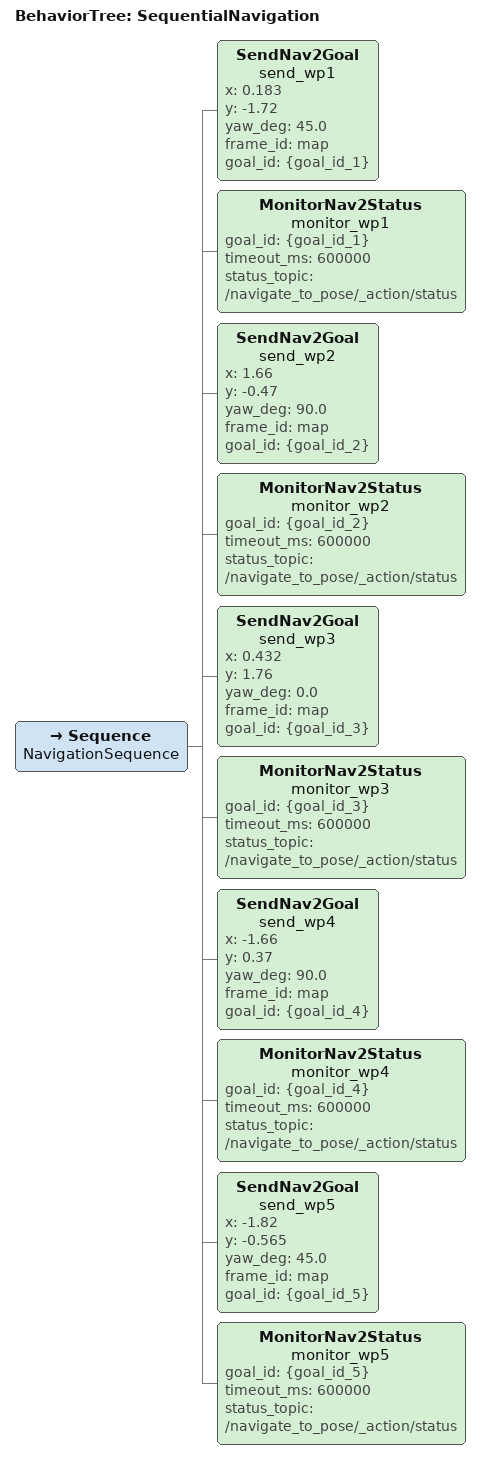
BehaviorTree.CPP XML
<root BTCPP_format="4">
  <BehaviorTree ID="SequentialNavigation">
    <Sequence name="NavigationSequence">

      <!-- Waypoint 1 -->
      <SendNav2Goal name="send_wp1"
                    x="0.183"
                    y="-1.72"
                    yaw_deg="45.0"
                    frame_id="map"
                    goal_id="{goal_id_1}"/>

      <MonitorNav2Status name="monitor_wp1"
                         goal_id="{goal_id_1}"
                         timeout_ms="600000"
                         status_topic="/navigate_to_pose/_action/status"/>

      <!-- Waypoint 2 -->
      <SendNav2Goal name="send_wp2"
                    x="1.66"
                    y="-0.47"
                    yaw_deg="90.0"
                    frame_id="map"
                    goal_id="{goal_id_2}"/>

      <MonitorNav2Status name="monitor_wp2"
                         goal_id="{goal_id_2}"
                         timeout_ms="600000"
                         status_topic="/navigate_to_pose/_action/status"/>

      <!-- Waypoint 3 -->
      <SendNav2Goal name="send_wp3"
                    x="0.432"
                    y="1.76"
                    yaw_deg="0.0"
                    frame_id="map"
                    goal_id="{goal_id_3}"/>

      <MonitorNav2Status name="monitor_wp3"
                         goal_id="{goal_id_3}"
                         timeout_ms="600000"
                         status_topic="/navigate_to_pose/_action/status"/>

      <!-- Waypoint 4 -->
      <SendNav2Goal name="send_wp4"
                    x="-1.66"
                    y="0.37"
                    yaw_deg="90.0"
                    frame_id="map"
                    goal_id="{goal_id_4}"/>

      <MonitorNav2Status name="monitor_wp4"
                         goal_id="{goal_id_4}"
                         timeout_ms="600000"
                         status_topic="/navigate_to_pose/_action/status"/>

      <!-- Waypoint 5 (Return to start) -->
      <SendNav2Goal name="send_wp5"
                    x="-1.82"
                    y="-0.565"
                    yaw_deg="45.0"
                    frame_id="map"
                    goal_id="{goal_id_5}"/>

      <MonitorNav2Status name="monitor_wp5"
                         goal_id="{goal_id_5}"
                         timeout_ms="600000"
                         status_topic="/navigate_to_pose/_action/status"/>

    </Sequence>
  </BehaviorTree>
</root>
